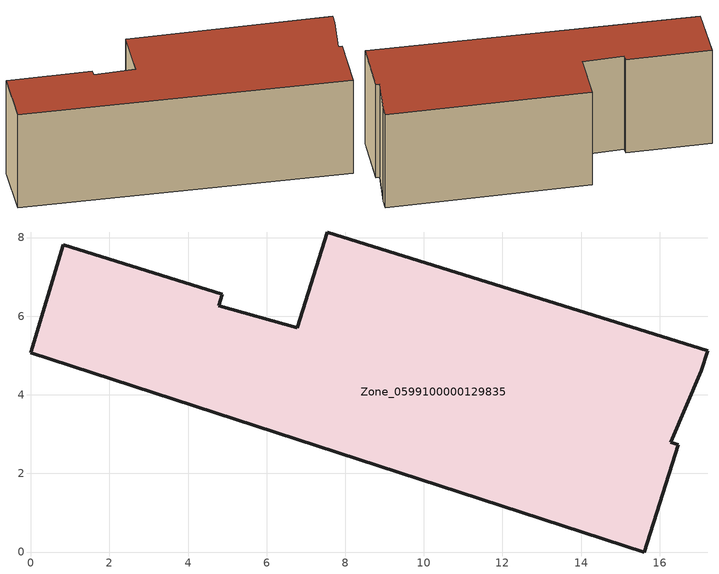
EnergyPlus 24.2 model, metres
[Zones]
Zone_0599100000129835
 floor ground (C_G): 15.6,0 0,5.07 0.83,7.82 4.87,6.56 4.78,6.27 6.78,5.71 7.54,8.14 17.22,5.12 17.06,4.61 16.27,2.79 16.46,2.73 z0
 wall outside (C_F): 0,5.07 15.6,0 16.46,2.73 16.27,2.79 17.06,4.61 17.22,5.12 7.54,8.14 6.78,5.71 4.78,6.27 4.87,6.56 0.83,7.82 0,5.07 z0:5.51
 roof outside (C_R): 16.46,2.73 16.27,2.79 17.06,4.61 17.22,5.12 7.54,8.14 6.78,5.71 4.78,6.27 4.87,6.56 0.83,7.82 0,5.07 15.6,0 z5.51
[BUILDING]
Pand.0599100000129835: North Axis=0; Terrain=City; Loads Convergence Tolerance Value=0.04; Temperature Convergence Tolerance Value=0.4; Solar Distribution=FullExterior; Maximum Number of Warmup Days=25; Minimum Number of Warmup Days=1
[Site:Location]
Rotterdam.The.Hague.AP_ZH_NLD Design_Conditions: Latitude=51.96; Longitude=4.45; Time Zone=1; Elevation=-4.5
[SITE:GROUNDTEMPERATURE:BUILDINGSURFACE]
18, 18, 18, 18, 18, 18, 18, 18, 18, 18, 18, 18
[MATERIAL] Thermal Absorptance=0.9; Solar Absorptance=0.7; Visible Absorptance=0.7
Name | Roughness | Thickness | Conductivity | Density | Specific Heat
G.TI.1946 | MediumSmooth | 0.15 | 1 | 540 | 1210
F.TI.1946 | Rough | 0.3 | 0.857143 | 1920 | 840
R.TI.1946 | MediumRough | 0.2 | 0.1 | 1500 | 1000
[CONSTRUCTION]
C_G: G.TI.1946
C_F: F.TI.1946
C_R: R.TI.1946
[ZONE]
Zone_0599100000129835: Type=1; Multiplier=1; Ceiling Height=Autocalculate; Volume=Autocalculate; Floor Area=autocalculate; Part of Total Floor Area=Yes
[ZONEINFILTRATION:DESIGNFLOWRATE]
Infil_Zone_0599100000129835: Zone or ZoneList or Space or SpaceList=Zone_0599100000129835; Schedule=AlwaysOn; Design Flow Rate Calculation Method=Flow/Area; Flow Rate per Floor Area=0.003; Constant Term Coefficient=1; Temperature Term Coefficient=0; Velocity Term Coefficient=0; Velocity Squared Term Coefficient=0
[HVACTEMPLATE:ZONE:IDEALLOADSAIRSYSTEM]
Zone_0599100000129835: Maximum Heating Supply Air Temperature=50; Minimum Cooling Supply Air Temperature=13; Maximum Heating Supply Air Humidity Ratio=0.0156; Minimum Cooling Supply Air Humidity Ratio=0.0077; Heating Limit=NoLimit; Cooling Limit=NoLimit; Dehumidification Control Type=ConstantSensibleHeatRatio; Cooling Sensible Heat Ratio=0.7; Dehumidification Setpoint=60; Humidification Control Type=None; Humidification Setpoint=30; Outdoor Air Method=None; Outdoor Air Flow Rate per Person=0.00944; Outdoor Air Flow Rate per Zone Floor Area=0; Outdoor Air Flow Rate per Zone=0; Demand Controlled Ventilation Type=None; Outdoor Air Economizer Type=NoEconomizer; Heat Recovery Type=None; Sensible Heat Recovery Effectiveness=0.7; Latent Heat Recovery Effectiveness=0.65
[ZONECONTROL:THERMOSTAT]
ThermostatControl_Zone_0599100000129835: Zone or ZoneList=Zone_0599100000129835; Control Type Schedule=DualSetpointControlType; Control 1=Thermostat_Zone_0599100000129835; Temperature Difference Between Cutout And Setpoint=0
[THERMOSTATSETPOINT:DUALSETPOINT]
Thermostat_Zone_0599100000129835: Heating Setpoint Temperature Schedule=HeatingSetpoint_Zone_0599100000129835; Cooling Setpoint Temperature Schedule=CoolingSetpoint_Zone_0599100000129835
[SCHEDULE:COMPACT]
HeatingSetpoint_Zone_0599100000129835: Through: 12/31, For: AllDays, Until: 24:00, 21
CoolingSetpoint_Zone_0599100000129835: Through: 12/31, For: AllDays, Until: 24:00, 24
DualSetpointControlType: Through: 12/31, For: AllDays, Until: 24:00, 4
AlwaysOn: Through: 12/31, For: AllDays, Until: 24:00, 1
